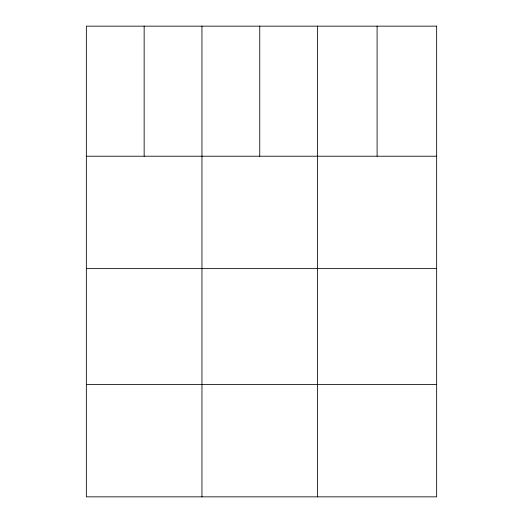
<?xml version="1.0" encoding="UTF-8"?>
<svg xmlns="http://www.w3.org/2000/svg" width="523" height="523" viewBox="0 0 523 523"><rect width="100%" height="100%" fill="white"/><g stroke="black" fill="none" stroke-linecap="round" stroke-linejoin="round"><path stroke-width="0.78" d="M86.347 156.214L436.653 156.214M86.347 268.626L436.653 268.626M86.347 384.444L436.653 384.444M377.096 26.15L377.096 156.214M317.546 26.15L317.546 496.85M259.748 26.15L259.748 156.214M201.95 26.15L201.95 496.85M144.152 26.15L144.152 156.214M436.653 26.15L86.347 26.15L86.347 496.85L436.653 496.85L436.653 26.15"/></g></svg>
